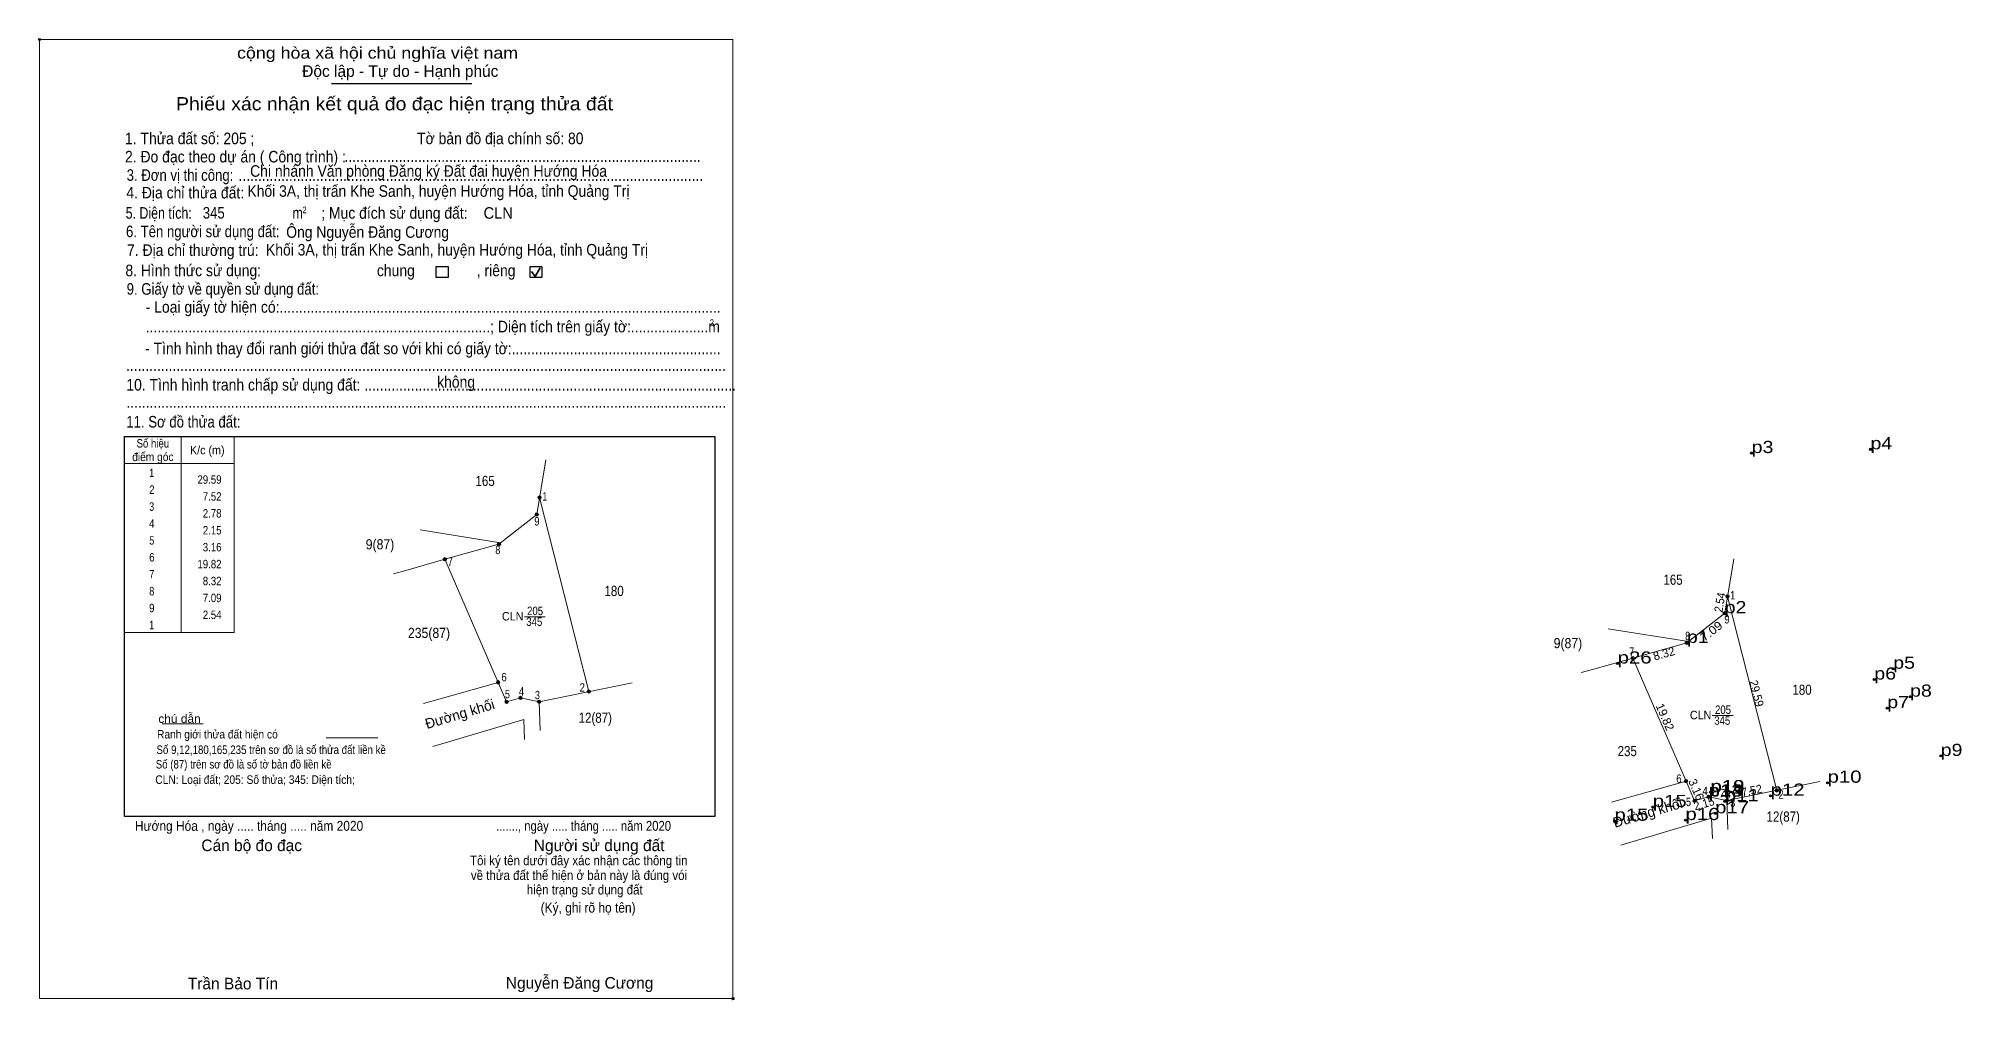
# Model space of a CAD drawing. Header units: metres. Extents: x 551600 to 551884, y 1838438 to 1838581.
import ezdxf
from ezdxf.enums import TextEntityAlignment as Align

# ---------------------------------------------------------------- set-up
doc = ezdxf.new("R2010")
doc.units = ezdxf.units.M
doc.header["$LTSCALE"] = 0.6
doc.header["$PDMODE"] = 32
doc.header["$PDSIZE"] = 0.3
for name, color, linetype in [('1', 7, 'Continuous'), ('12', 7, 'Continuous'), ('16', 7, 'Continuous'), ('7', 7, 'Continuous')]:
    doc.layers.add(name, color=color, linetype=linetype)
for name, color, linetype, lineweight in [('10', 7, 'Continuous', 13), ('13', 7, 'Continuous', 13), ('17', 7, 'Continuous', 13), ('2', 7, 'Continuous', 25), ('30', 7, 'Continuous', 13), ('36', 7, 'Continuous', 13), ('4', 7, 'Continuous', 13), ('5', 7, 'Continuous', 13), ('6', 7, 'Continuous', 13), ('63', 7, 'Continuous', 13)]:
    doc.layers.add(name, color=color, linetype=linetype, lineweight=lineweight)

msp = doc.modelspace()

# ---------------------------------------------------------------- hatches: boundary and pattern name
at = {"layer": '5'}
for points in [[(551674.51, 1838512.69, 1), (551674.01, 1838512.69, 1)], [(551674.09, 1838510.19, 1), (551673.59, 1838510.19, 1)], [(551668.51, 1838505.81, 1), (551668.01, 1838505.81, 1)], [(551660.5, 1838503.56, 1), (551660, 1838503.56, 1)], [(551850.12, 1838498.08, 1), (551849.62, 1838498.08, 1)], [(551849.7, 1838495.58, 1), (551849.2, 1838495.58, 1)], [(551836.11, 1838488.95, 1), (551835.61, 1838488.95, 1)], [(551844.12, 1838491.2, 1), (551843.62, 1838491.2, 1)], [(551668.38, 1838485.37, 1), (551667.88, 1838485.37, 1)], [(551671.71, 1838483.06, 1), (551671.21, 1838483.06, 1)], [(551681.8, 1838484.01, 1), (551681.3, 1838484.01, 1)], [(551669.64, 1838482.47, 1), (551669.14, 1838482.47, 1)], [(551674.43, 1838482.5, 1), (551673.93, 1838482.5, 1)], [(551843.99, 1838470.76, 1), (551843.49, 1838470.76, 1)], [(551857.41, 1838469.4, 1), (551856.91, 1838469.4, 1)], [(551845.25, 1838467.86, 1), (551844.75, 1838467.86, 1)], [(551847.32, 1838468.45, 1), (551846.82, 1838468.45, 1)], [(551850.04, 1838467.89, 1), (551849.54, 1838467.89, 1)]]:
    msp.add_hatch(color=256, dxfattribs=at).paths.add_polyline_path(points)

# ---------------------------------------------------------------- linework, layer by layer
at = {"layer": '10'}
for p, q in [((551675.2, 1838518.26), (551673.84, 1838510.19)), ((551660.25, 1838503.56), (551654.48, 1838501.93)), ((551668.13, 1838485.37), (551660.25, 1838503.56)), ((551850.81, 1838503.65), (551849.45, 1838495.58)), ((551654.48, 1838501.93), (551652.65, 1838501.42)), ((551835.86, 1838488.95), (551830.09, 1838487.32)), ((551843.74, 1838470.76), (551835.86, 1838488.95)), ((551830.09, 1838487.32), (551828.26, 1838486.81)), ((551662.36, 1838483.74), (551657.11, 1838482.25)), ((551668.13, 1838485.37), (551662.36, 1838483.74)), ((551674.18, 1838482.5), (551687.93, 1838485.32)), ((551671.46, 1838483.06), (551674.18, 1838482.5)), ((551837.97, 1838469.13), (551832.72, 1838467.64)), ((551843.74, 1838470.76), (551837.97, 1838469.13)), ((551849.79, 1838467.89), (551863.54, 1838470.71)), ((551847.07, 1838468.45), (551849.79, 1838467.89))]:
    msp.add_line(p, q, dxfattribs=at)
for points in [[(551673.84, 1838510.19), (551668.26, 1838505.81), (551660.25, 1838503.56)], [(551849.45, 1838495.58), (551843.87, 1838491.2), (551835.86, 1838488.95)]]:
    msp.add_lwpolyline(points, dxfattribs=at)
at = {"layer": '13'}
for p, q in [((551672.01, 1838495.07), (551675.08, 1838495.07)), ((551847.62, 1838480.46), (551850.69, 1838480.46))]:
    msp.add_line(p, q, dxfattribs=at)
at = {"layer": '17'}
msp.add_line((551618.49, 1838479.24), (551624.52, 1838479.24), dxfattribs=at)
at = {"layer": '2'}
for p, q in [((551643.51, 1838573.9), (551664.25, 1838573.9)), ((551612.9, 1838521.72), (551700.18, 1838521.72)), ((551700.18, 1838521.72), (551700.18, 1838465.53))]:
    msp.add_line(p, q, dxfattribs=at)
at = {"layer": '2', "lineweight": 35}
for p, q in [((551673.05, 1838546.11), (551673.63, 1838545.36)), ((551673.63, 1838545.36), (551674.34, 1838546.63))]:
    msp.add_line(p, q, dxfattribs=at)
at = {"layer": '2', "lineweight": 13}
msp.add_lwpolyline([(551600.33, 1838580.41), (551702.85, 1838580.41), (551702.85, 1838438.61), (551600.33, 1838438.61)], close=True, dxfattribs=at)
at = {"layer": '2'}
for points in [[(551658.99, 1838546.85), (551660.75, 1838546.85), (551660.75, 1838545.2), (551658.99, 1838545.2)], [(551672.85, 1838546.85), (551674.61, 1838546.85), (551674.61, 1838545.2), (551672.85, 1838545.2)]]:
    msp.add_lwpolyline(points, close=True, dxfattribs=at)
msp.add_lwpolyline([(551700.18, 1838465.53), (551612.9, 1838465.53), (551612.9, 1838521.72)], dxfattribs=at)
for p in [(551600.33, 1838580.41), (551702.85, 1838438.61)]:
    msp.add_point(p, dxfattribs=at)
at = {"layer": '30'}
for p, q in [((551681.55, 1838484.01), (551674.26, 1838512.69)), ((551857.16, 1838469.4), (551849.87, 1838498.08))]:
    msp.add_line(p, q, dxfattribs=at)
at = {"layer": '36'}
for p, q in [((551669.39, 1838482.47), (551668.13, 1838485.37)), ((551671.46, 1838483.06), (551669.39, 1838482.47)), ((551674.18, 1838482.5), (551674.33, 1838478.23)), ((551671.91, 1838479.9), (551658.5, 1838475.91)), ((551671.91, 1838479.9), (551672.04, 1838476.92)), ((551845, 1838467.86), (551843.74, 1838470.76)), ((551847.07, 1838468.45), (551845, 1838467.86)), ((551849.79, 1838467.89), (551849.94, 1838463.62)), ((551847.52, 1838465.29), (551834.11, 1838461.3)), ((551847.52, 1838465.29), (551847.65, 1838462.31))]:
    msp.add_line(p, q, dxfattribs=at)
at = {"layer": '4'}
for p, q in [((551668.5, 1838506), (551656.62, 1838507.9)), ((551844.11, 1838491.39), (551832.23, 1838493.29))]:
    msp.add_line(p, q, dxfattribs=at)
at = {"layer": '5'}
for centre in [(551674.26, 1838512.69), (551673.84, 1838510.19), (551668.26, 1838505.81), (551660.25, 1838503.56), (551849.87, 1838498.08), (551849.45, 1838495.58), (551835.86, 1838488.95), (551843.87, 1838491.2), (551668.13, 1838485.37), (551671.46, 1838483.06), (551681.55, 1838484.01), (551669.39, 1838482.47), (551674.18, 1838482.5), (551843.74, 1838470.76), (551857.16, 1838469.4), (551845, 1838467.86), (551847.07, 1838468.45), (551849.79, 1838467.89)]:
    msp.add_circle(centre, 0.25, dxfattribs=at)
at = {"layer": '6'}
msp.add_line((551642.71, 1838477.19), (551650.36, 1838477.19), dxfattribs=at)
at = {"layer": '63'}
msp.add_line((551621.3, 1838521.72), (551621.3, 1838492.72), dxfattribs=at)
for points in [[(551621.3, 1838492.72), (551612.9, 1838492.72), (551612.9, 1838521.72), (551621.3, 1838521.72)], [(551621.3, 1838521.72), (551629.1, 1838521.72), (551629.1, 1838492.72), (551621.3, 1838492.72)], [(551612.9, 1838517.72), (551621.3, 1838517.72), (551629.1, 1838517.72)]]:
    msp.add_lwpolyline(points, dxfattribs=at)
at = {"layer": '7'}
for p in [(551853.44, 1838519.27), (551871.01, 1838519.82), (551849.45, 1838495.58), (551843.87, 1838491.2), (551833.63, 1838488.15), (551874.37, 1838487.38), (551871.57, 1838485.78), (551876.86, 1838483.25), (551873.49, 1838481.56), (551881.39, 1838474.49), (551847.34, 1838469.13), (551847.37, 1838469.13), (551864.66, 1838470.53), (551838.82, 1838466.94), (551847.07, 1838468.49), (551847.09, 1838468.48), (551849.47, 1838467.78), (551856.24, 1838468.61), (551833.16, 1838464.91), (551843.65, 1838465.01), (551848.04, 1838466.01)]:
    msp.add_point(p, dxfattribs=at)

# ---------------------------------------------------------------- texts
at = {"layer": '1'}
for s, width, p in [('CLN', 0.95, (551670.285, 1838494.52)), ('345', 0.85, (551673.475, 1838493.71)), ('205', 0.85, (551673.595, 1838495.31)), ('CLN', 0.95, (551845.895, 1838479.91)), ('205', 0.85, (551849.205, 1838480.7)), ('345', 0.85, (551849.085, 1838479.1))]:
    msp.add_text(s, height=1.25, dxfattribs=dict(at, width=width)).set_placement(p, align=Align.CENTER)
at = {"layer": '10'}
for s, width, p in [('165', 0.85, (551666.205, 1838514.4)), ('9(87)', 0.9, (551650.67, 1838505.03)), ('165', 0.85, (551841.815, 1838499.79)), ('180', 0.85, (551685.275, 1838498.14)), ('9(87)', 0.9, (551826.28, 1838490.42)), ('180', 0.85, (551860.885, 1838483.53)), ('12(87) ', 0.85, (551682.73, 1838479.39)), ('12(87) ', 0.85, (551858.34, 1838464.78))]:
    msp.add_text(s, height=1.5, dxfattribs=dict(at, width=width)).set_placement(p, align=Align.CENTER)
at = {"layer": '12'}
for s, width, p in [('p3', 1.2, (551853.44, 1838519.27)), ('p4', 1.2, (551871.01, 1838519.82)), ('p2', 1.2, (551849.45, 1838495.58)), ('p1', 1.2, (551843.87, 1838491.2)), ('p26', 1.25, (551833.63, 1838488.15)), ('p26', 1.25, (551833.63, 1838488.15)), ('p5', 1.2, (551874.37, 1838487.38)), ('p6', 1.2, (551871.57, 1838485.78)), ('p7', 1.2, (551873.49, 1838481.56)), ('p8', 1.2, (551876.86, 1838483.25)), ('p9', 1.2, (551881.39, 1838474.49)), ('p10', 1.25, (551864.66, 1838470.53)), ('p14', 1.25, (551847.07, 1838468.5)), ('p13', 1.25, (551847.09, 1838468.48)), ('p19', 1.25, (551847.34, 1838469.13)), ('p19', 1.25, (551847.34, 1838469.13)), ('p18', 1.25, (551847.37, 1838469.12)), ('p18', 1.25, (551847.37, 1838469.12)), ('p11', 1.25, (551849.47, 1838467.78)), ('p12', 1.25, (551856.24, 1838468.61)), ('p15', 1.25, (551833.16, 1838464.91)), ('p15', 1.25, (551838.82, 1838466.94)), ('p15', 1.25, (551838.82, 1838466.94)), ('p16', 1.25, (551843.65, 1838465.01)), ('p16', 1.25, (551843.65, 1838465.01)), ('p17', 1.25, (551848.04, 1838466.01)), ('p17', 1.25, (551848.04, 1838466.01))]:
    msp.add_text(s, height=1.8, dxfattribs=dict(at, width=width)).set_placement(p)
at = {"layer": '13'}
for p in [(551662.6811, 1838479.9769), (551838.2911, 1838465.3669)]:
    msp.add_text('Đường khối', height=1.5, rotation=16.57, dxfattribs=at).set_placement(p, align=Align.CENTER)
at = {"layer": '16'}
for s, width, p in [('235(87)', 0.9, (551657.915, 1838491.93)), ('235', 0.85, (551835.045, 1838474.46))]:
    msp.add_text(s, height=1.5, dxfattribs=dict(at, width=width)).set_placement(p, align=Align.CENTER)
at = {"layer": '2'}
for s, height, width, p in [('cộng hòa xã hội chủ nghĩa việt nam', 1.711, 1.15, (551629.54, 1838577.58)), ('1. Thửa đất số: 205 ;                                          Tờ bản đồ địa chính số: 80', 1.712, 0.9, (551612.97, 1838564.93)), ('2. Đo đạc theo dự án ( Công trình) : ', 1.712, 0.9, (551612.97, 1838562.23)), ('3. Đơn vị thi công:', 1.712, 0.85, (551613.22, 1838559.51)), ('Chi nhánh Văn phòng Đăng ký Đất đai huyện Hướng Hóa', 1.711, 0.9, (551631.47, 1838560.11)), ('............................................................................................', 1.712, 0.9, (551645.41, 1838562.31)), ('4. Địa chỉ thửa đất:', 1.712, 0.9, (551613.17, 1838556.91)), ('........................................................................................................................', 1.712, 0.9, (551629.76, 1838559.51)), ('Khối 3A, thị trấn Khe Sanh, huyện Hướng Hóa, tỉnh Quảng Trị', 1.706, 0.9, (551631.07, 1838557.15)), ('5. Diện tích:', 1.712, 0.8, (551613.07, 1838553.91)), ('345', 1.71, 0.85, (551624.47, 1838553.93)), ('m', 1.711, 0.8, (551637.74, 1838553.91)), ('2', 0.9778, 0.8, (551639.21, 1838554.73)), ('; Mục đích sử dụng đất:', 1.711, 0.9, (551641.98, 1838553.91)), ('CLN', 1.706, 0.95, (551665.98, 1838553.91)), ('6. Tên người sử dụng đất:', 1.712, 0.85, (551613.12, 1838551.18)), ('Ông Nguyễn Đăng Cương', 1.706, 0.9, (551636.81, 1838551.09)), ('7. Địa chỉ thường trú:', 1.712, 0.9, (551613.27, 1838548.41)), ('Khối 3A, thị trấn Khe Sanh, huyện Hướng Hóa, tỉnh Quảng Trị', 1.706, 0.9, (551633.82, 1838548.47)), ('8. Hình thức sử dụng:', 1.712, 0.9, (551613.03, 1838545.41)), ('chung                , riêng', 1.711, 0.9, (551650.21, 1838545.41)), ('9. Giấy tờ về quyền sử dụng đất:', 1.712, 0.85, (551613.22, 1838542.68)), ('     - Loại giấy tờ hiện có:..................................................................................................................', 1.711, 0.9, (551613.17, 1838540.01)), ('     .........................................................................................; Diện tích trên giấy tờ:....................m', 1.711, 0.9, (551613.17, 1838537.11)), ('2', 0.9778, 0.8, (551699.44, 1838538.08)), ('     - Tình hình thay đổi ranh giới thửa đất so với khi có giấy tờ:......................................................', 1.711, 0.9, (551613.08, 1838533.88)), ('...........................................................................................................................................................', 1.711, 0.9, (551613.12, 1838531.41)), ('10. Tình hình tranh chấp sử dụng đất: ................................................................................................', 1.712, 0.9, (551613.17, 1838528.51)), ('không', 1.711, 0.9, (551659.11, 1838528.93)), ('...........................................................................................................................................................', 1.711, 0.9, (551613.17, 1838525.98)), ('11. Sơ đồ thửa đất:', 1.712, 0.85, (551613.17, 1838523.04)), ('Hướng Hóa , ngày ..... tháng ..... năm 2020', 1.467, 0.9, (551614.44, 1838463.42)), ('......., ngày ..... tháng ..... năm 2020', 1.467, 0.85, (551667.83, 1838463.42)), ('(Ký, ghi rõ họ tên)', 1.467, 0.9, (551674.42, 1838451.33))]:
    msp.add_text(s, height=height, dxfattribs=dict(at, width=width)).set_placement(p)
for s, height, p in [('Độc lập - Tự do - Hạnh phúc', 1.711, (551639.17, 1838574.88)), ('Cán bộ đo đạc', 1.711, (551624.26, 1838460.42)), ('Người sử dụng đất', 1.711, (551673.41, 1838460.42)), ('Trần Bảo Tín', 1.711, (551622.26, 1838439.98)), ('Nguyễn Đăng Cương', 1.706, (551669.28, 1838440.09))]:
    msp.add_text(s, height=height, dxfattribs=at).set_placement(p)
for s, height, width, p in [('Phiếu xác nhận kết quả đo đạc hiện trạng thửa đất', 1.955, 1.1, (551652.815, 1838569.93)), ('Tôi ký tên dưới đây xác nhận các thông tin', 1.414, 0.9, (551680.055, 1838458.33)), ('về thửa đất thể hiện ở bản này là đúng vói', 1.414, 0.9, (551680.085, 1838456.15)), ('hiện trạng sử dụng đất', 1.414, 0.9, (551680.935, 1838454.01))]:
    msp.add_text(s, height=height, dxfattribs=dict(at, width=width)).set_placement(p, align=Align.CENTER)
msp.add_text('.', height=0.489, dxfattribs=at).set_placement((551702.82, 1838438.33), align=Align.CENTER)
at = {"layer": '6'}
for s, height, width, p in [('chú dẫn', 1.253, 1.05, (551617.9, 1838479.37)), ('Ranh giới thửa đất hiện có ', 1.253, 0.9, (551617.71, 1838477.07)), ('Số 9,12,180,165,235 trên sơ đồ là số thửa đất liền kề', 1.26, 0.85, (551617.63, 1838474.78)), ('Số (87) trên sơ đồ là số tờ bản đồ liền kề', 1.256, 0.85, (551617.52, 1838472.63)), ('CLN: Loại đất; 205: Số thửa; 345: Diện tích;', 1.26, 0.9, (551617.45, 1838470.36))]:
    msp.add_text(s, height=height, dxfattribs=dict(at, width=width)).set_placement(p)
at = {"layer": '63'}
for s, width, p in [('Số hiệu', 0.85, (551617.09, 1838520.08)), ('K/c (m)', 0.95, (551625.135, 1838519.08)), ('điểm góc', 0.9, (551617.09, 1838518.08)), (' 1', 0.75, (551616.74, 1838515.73)), (' 3', 0.8, (551616.735, 1838510.73)), (' 2', 0.85, (551616.745, 1838513.23)), (' 4', 0.85, (551616.74, 1838508.23)), (' 5', 0.8, (551616.745, 1838505.73)), (' 6', 0.85, (551616.745, 1838503.23)), (' 7', 0.8, (551616.745, 1838500.73)), (' 8', 0.8, (551616.745, 1838498.23)), (' 9', 0.85, (551616.74, 1838495.73)), (' 1', 0.75, (551616.74, 1838493.23))]:
    msp.add_text(s, height=1.25, dxfattribs=dict(at, width=width)).set_placement(p, align=Align.CENTER)
for s, width, p in [('29.59', 0.85, (551627.24, 1838514.73)), ('7.52', 0.85, (551627.24, 1838512.23)), (' 1', 0.75, (551675.37, 1838512.23)), ('2.78', 0.85, (551627.24, 1838509.73)), (' 9', 0.85, (551674.26, 1838508.56)), ('3.16', 0.85, (551627.24, 1838504.73)), ('2.15', 0.85, (551627.24, 1838507.23)), ('19.82', 0.85, (551627.24, 1838502.23)), (' 7', 0.8, (551661.43, 1838502.57)), (' 8', 0.8, (551668.46, 1838504.32)), ('8.32', 0.85, (551627.24, 1838499.73)), ('7.09', 0.85, (551627.24, 1838497.23)), (' 1', 0.75, (551850.98, 1838497.62)), ('2.54', 0.85, (551627.24, 1838494.73)), (' 9', 0.85, (551850.18, 1838494.08)), (' 8', 0.8, (551844.35, 1838491.6)), (' 7', 0.8, (551836.08, 1838489.29)), (' 6', 0.85, (551669.4, 1838485.52)), (' 5', 0.8, (551669.88, 1838483.01)), (' 4', 0.85, (551671.98, 1838483.41)), (' 3', 0.8, (551674.31, 1838482.86)), (' 2', 0.85, (551680.96, 1838483.99)), (' 6', 0.85, (551843.08, 1838470.51)), (' 4', 0.85, (551846.96, 1838468.7)), (' 2', 0.85, (551858.18, 1838468.16)), (' 5', 0.8, (551844.48, 1838467.08)), (' 3', 0.8, (551851.02, 1838466.96))]:
    msp.add_text(s, height=1.25, dxfattribs=dict(at, width=width)).set_placement(p, align=Align.RIGHT)
for s, rotation, width, p in [('2.54', 80.463, 0.9, (551849.3506, 1838497.0915)), ('7.09', 38.13, 1.1, (551847.8691, 1838492.441)), ('29.59', 284.262, 0.95, (551853.5632, 1838483.579)), ('2.78', 348.366, 0.9, (551848.794, 1838468.4165)), ('7.52', 11.579, 0.95, (551853.5746, 1838468.7662)), ('2.15', 15.909, 0.95, (551846.5687, 1838466.8472))]:
    msp.add_text(s, height=1.25, rotation=rotation, dxfattribs=dict(at, width=width)).set_placement(p, align=Align.CENTER)
for s, rotation, p in [('8.32', 15.69, (551840.656, 1838489.0158)), ('19.82', 293.423, (551840.0559, 1838479.9934)), ('3.16', 293.484, (551844.6873, 1838469.2841))]:
    msp.add_text(s, height=1.25, rotation=rotation, dxfattribs=at).set_placement(p, align=Align.CENTER)

doc.saveas('drawing.dxf')
